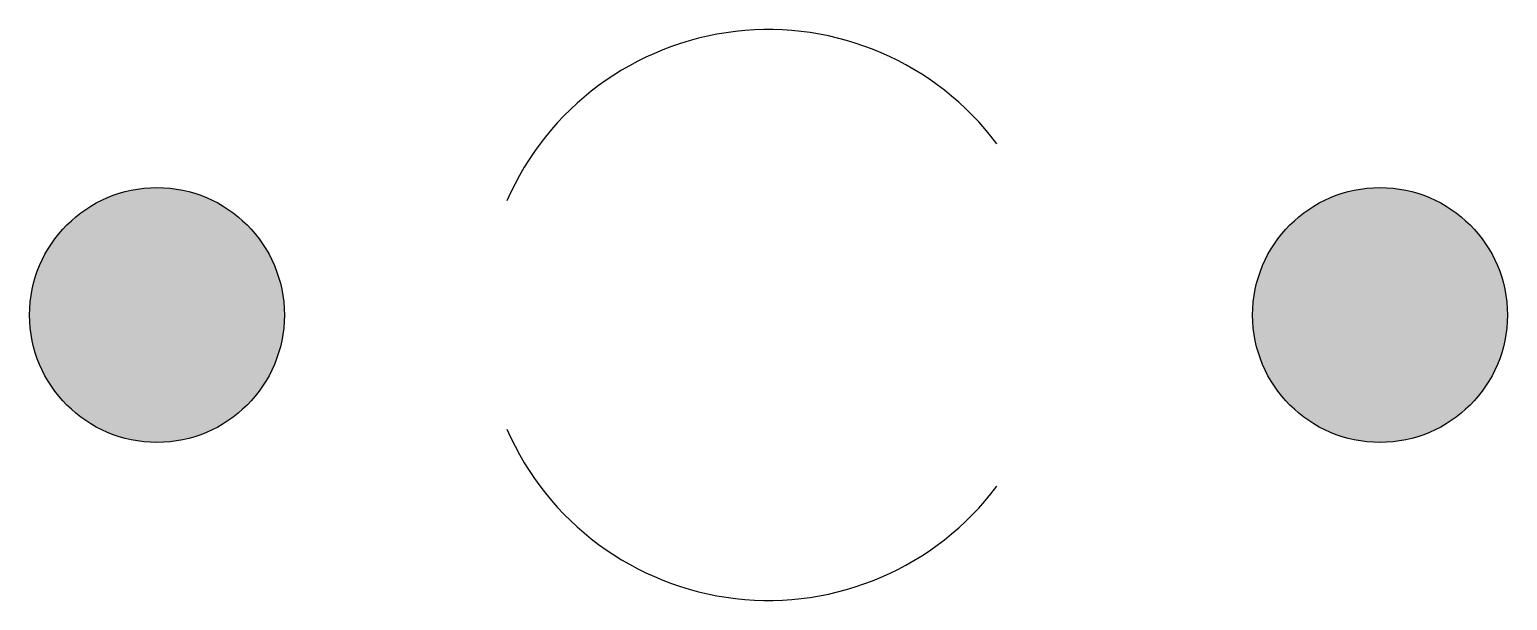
# Model space of a CAD drawing. Header units: millimetres. Extents: x -10170.12 to -10169.83, y 52.903 to 53.015.
import ezdxf

# ---------------------------------------------------------------- set-up
doc = ezdxf.new("R2010")
doc.units = ezdxf.units.MM
doc.header["$LTSCALE"] = 10
doc.layers.add('Tub_conexões', color=2, linetype='Continuous')

msp = doc.modelspace()

# ---------------------------------------------------------------- hatches: boundary and pattern name
at = {"layer": 'Tub_conexões'}
h = msp.add_hatch(color=1, dxfattribs=at)
edge = h.paths.add_edge_path()
edge.add_arc((-10170.09520649152, 52.95906631027179), 0.025, 0, 360)
h = msp.add_hatch(color=1, dxfattribs=at)
edge = h.paths.add_edge_path()
edge.add_arc((-10169.85520649152, 52.95906631027179), 0.025, 0, 360)

# ---------------------------------------------------------------- linework, layer by layer
for centre in [(-10170.09520649152, 52.95906631027179), (-10169.85520649152, 52.95906631027179)]:
    msp.add_circle(centre, 0.025, dxfattribs=at)
at = {"layer": 'Tub_conexões', "color": 2}
for start, end in [(36.8698976462609, 156.4218215218033), (203.5781784781967, 323.1301023537456)]:
    msp.add_arc((-10169.97520649152, 52.95906631027179), 0.05600000000000214, start, end, dxfattribs=at)

doc.saveas('drawing.dxf')
